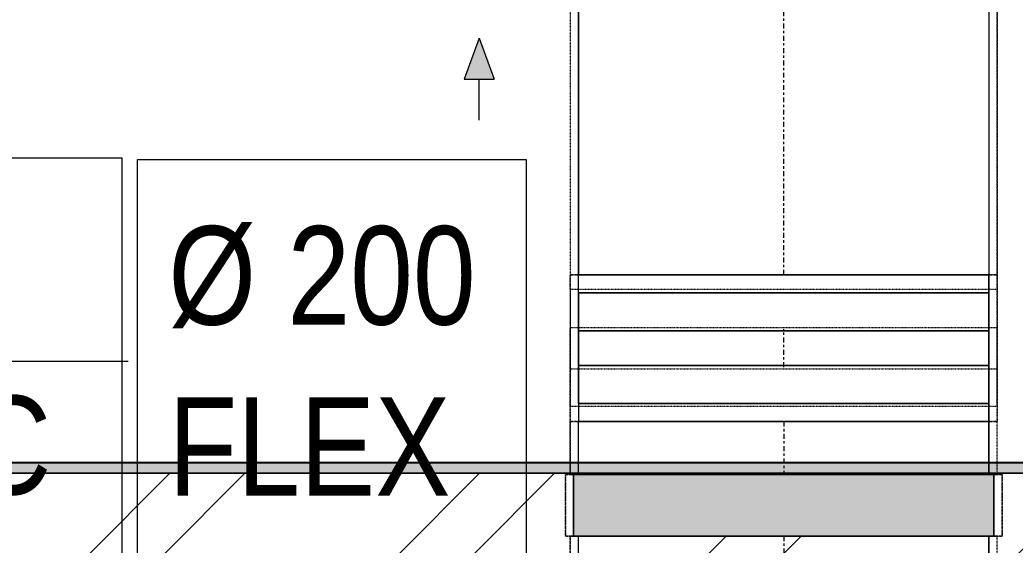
# Model space of a CAD drawing. Header units: inches. Extents: x -83664 to 20107, y -47222 to 19398.
# Drawn here: x -17882 to -15457, y -25990 to -24710 of the extents above; entities that cross this region are included whole.
import ezdxf

# ---------------------------------------------------------------- set-up
doc = ezdxf.new("R2010")
doc.units = ezdxf.units.IN
doc.header["$MEASUREMENT"] = 0
doc.linetypes.add('Center', pattern=[29.999999, 12, -6, 6, -6])
doc.linetypes.add('Hidden 0_50', pattern=[1.0584, 0.5292, -0.5292])
doc.layers.add('A-DETL', color=7, linetype='Continuous', lineweight=18, true_color=0x00a600)
doc.layers.add('M-HVAC-DUCT', color=7, linetype='Continuous', lineweight=9, true_color=0xffe97f)
for name, color, linetype, lineweight in [('A-DETL-GENF', 7, 'Continuous', 9), ('A-WALL', 7, 'Continuous', 9), ('A-WALL-PATT', 7, 'Continuous', 25), ('G-ANNO-TEXT', 7, 'Continuous', 9), ('M-HVAC-CDFF', 7, 'Continuous', 9), ('M-HVAC-DUCT-CNTR', 7, 'Center', 9)]:
    doc.layers.add(name, color=color, linetype=linetype, lineweight=lineweight)
doc.styles.add('Arial Narrow_21', font='ARIALN.TTF', dxfattribs={"height": 240})
pattern_1 = [(0, (0, 0), (1219.2, 304.8), [50.292, -864.108, 50.292, -864.108, -4876.8]), (0, (0, 0), (1219.2, 304.8), [-1828.8, 50.292, -1778.508, 50.292, -864.108, -2133.6]), (0, (0, 0), (1219.2, 304.8), [-4572, 50.292, -559.308, 50.292, -1473.708]), (120, (457.2, 152.4), (-873.56454, 903.45817), [50.292, -864.108, 50.292, -864.108, -4876.8]), (120, (457.2, 152.4), (-873.56454, 903.45817), [-1828.8, 50.292, -1778.508, 50.292, -864.108, -2133.6]), (120, (457.2, 152.4), (-873.56454, 903.45817), [-4572, 50.292, -559.308, 50.292, -1473.708]), (240, (609.6, 762), (-345.63546, -1208.25817), [50.292, -864.108, 50.292, -864.108, -4876.8]), (240, (609.6, 762), (-345.63546, -1208.25817), [-1828.8, 50.292, -1778.508, 50.292, -864.108, -2133.6]), (240, (609.6, 762), (-345.63546, -1208.25817), [-4572, 50.292, -559.308, 50.292, -1473.708])]
pattern_2 = [(45, (0, 0), (-377.1708, 377.1708), []), (45, (0, 571.5), (-377.1708, 377.1708), [])]

# ---------------------------------------------------------------- blocks, each defined once
blk = doc.blocks.new('GCE-AT-Return Air Rectangular Diffuser - 150x150-V71-FIRST FLOOR AC CONDITIONING LAYOUT - PART A')
at = {"layer": 'A-DETL-GENF', "true_color": 0xff00ff}
for points in [[(0, 205), (36.4, 305), (-36.4, 305)], [(-305, -36.4), (-205, 0), (-305, 36.4)], [(305, -36.4), (305, 36.4), (205, 0)], [(36.4, -305), (0, -205), (-36.4, -305)]]:
    blk.add_hatch(color=6, dxfattribs=at).paths.add_polyline_path(points)
at = {"layer": 'A-DETL-GENF', "color": 6, "true_color": 0xff00ff}
for p, q in [((0, 405), (0, 305)), ((0, 205), (-36.4, 305)), ((-36.4, 305), (36.4, 305)), ((0, 205), (36.4, 305)), ((-125, 125), (125, 125)), ((-125, -125), (-125, 125)), ((-125, 125), (125, -125)), ((125, 125), (125, -125)), ((-205, 0), (-305, 36.4)), ((-305, -36.4), (-305, 36.4)), ((205, 0), (305, 36.4)), ((305, 36.4), (305, -36.4)), ((405, 0), (305, 0)), ((-405, 0), (-305, 0)), ((-205, 0), (-305, -36.4)), ((205, 0), (305, -36.4)), ((125, -125), (-125, -125)), ((0, -205), (-36.4, -305)), ((0, -205), (36.4, -305)), ((-36.4, -305), (36.4, -305)), ((0, -405), (0, -305))]:
    blk.add_line(p, q, dxfattribs=at)
blk = doc.blocks.new('GCE-DA-Fire Damper-Rectangular - Standard-8296440-FIRST FLOOR AC CONDITIONING LAYOUT - PART A')
at = {"layer": 'A-DETL-GENF', "true_color": 0xff00ff}
blk.add_hatch(color=6, dxfattribs=at).paths.add_polyline_path([(-75, 512), (75, 512), (75, -512), (-75, -512)])
at = {"layer": 'A-DETL-GENF', "color": 6, "true_color": 0xff00ff}
for p, q in [((75, 512), (-75, 512)), ((-75, 512), (-75, -512)), ((75, -512), (75, 512)), ((-75, -512), (75, -512))]:
    blk.add_line(p, q, dxfattribs=at)
at = {"layer": 'M-HVAC-DUCT', "color": 6, "true_color": 0xff00ff}
for p, q in [((-75, -512), (-75, 512)), ((-75, 512), (75, 512)), ((75, 512), (75, -512)), ((75, -512), (-75, -512))]:
    blk.add_line(p, q, dxfattribs=at)
blk = doc.blocks.new('M_Rectangular Elbow - Radius - 0_75 W-8997759-FIRST FLOOR AC CONDITIONING LAYOUT - PART A')
at = {"layer": 'M-HVAC-DUCT', "color": 6, "true_color": 0xff00ff}
for p, q in [((135935.8, 72904.8), (134935.8, 72904.8)), ((134935.8, 72904.8), (134935.8, 72727.9)), ((134935.8, 72904.8), (134935.8, 72683.7)), ((135935.8, 72727.9), (135935.8, 72904.8)), ((135935.8, 72904.8), (135935.8, 72683.7)), ((134935.8, 72727.9), (135935.8, 72727.9)), ((134935.8, 72727.9), (134935.8, 72683.7)), ((135935.8, 72683.7), (135935.8, 72727.9)), ((135935.8, 72683.7), (134935.8, 72683.7)), ((134935.8, 72683.7), (135935.8, 72683.7))]:
    blk.add_line(p, q, dxfattribs=at)
blk = doc.blocks.new('TEMW-SMBZ-HO-BM-HVAC-00002_rvt-1-FIRST FLOOR AC CONDITIONING LAYOUT - PART A')
at = {"layer": 'M-HVAC-DUCT', "color": 6, "linetype": 'Hidden 0_50', "true_color": 0xff00ff}
for p, q in [((134915.8, 75914.6), (134915.8, 73041.2)), ((134915.8, 75914.6), (134915.8, 73041.2)), ((135955.8, 73041.2), (135955.8, 75914.6)), ((135955.8, 75914.6), (135955.8, 73041.2)), ((135955.8, 73041.2), (134915.8, 73041.2)), ((134915.8, 73041.2), (135955.8, 73041.2)), ((134915.8, 73041.2), (134915.8, 72812.3)), ((134915.8, 73004.9), (134915.8, 73041.2)), ((134915.8, 73041.2), (135955.8, 73041.2)), ((134915.8, 73041.2), (135955.8, 73041.2)), ((135955.8, 73041.2), (135955.8, 73004.9)), ((135955.8, 72812.3), (135955.8, 73041.2)), ((135955.8, 73004.9), (134915.8, 73004.9)), ((134915.8, 73004.9), (134915.8, 72812.3)), ((134915.8, 73004.9), (134915.8, 72912.7)), ((134915.8, 73004.9), (134915.8, 72812.3)), ((135955.8, 73004.9), (134915.8, 73004.9)), ((135955.8, 72812.3), (135955.8, 73004.9)), ((135955.8, 73004.9), (135955.8, 72912.7)), ((135955.8, 72812.3), (135955.8, 73004.9)), ((134915.8, 72720.1), (134915.8, 72912.7)), ((134915.8, 72912.7), (134915.8, 72683.7)), ((134915.8, 72912.7), (135955.8, 72912.7)), ((134915.8, 72720.1), (134915.8, 72912.7)), ((134915.8, 72912.7), (135955.8, 72912.7)), ((135955.8, 72683.7), (135955.8, 72912.7)), ((135955.8, 72912.7), (135955.8, 72720.1)), ((135955.8, 72912.7), (135955.8, 72720.1)), ((134915.8, 72812.3), (135955.8, 72812.3)), ((134915.8, 72812.3), (134915.8, 72720.1)), ((134915.8, 72812.3), (135955.8, 72812.3)), ((135955.8, 72720.1), (135955.8, 72812.3)), ((134915.8, 72683.7), (134915.8, 72720.1)), ((135955.8, 72720.1), (134915.8, 72720.1)), ((135955.8, 72720.1), (134915.8, 72720.1)), ((135955.8, 72720.1), (135955.8, 72683.7)), ((134915.8, 72683.7), (135955.8, 72683.7)), ((135955.8, 72683.7), (134915.8, 72683.7)), ((134915.8, 72683.7), (134915.8, 72554.6)), ((134915.8, 72554.6), (134915.8, 72683.7)), ((134915.8, 72683.7), (135955.8, 72683.7)), ((134915.8, 72683.7), (135955.8, 72683.7)), ((135955.8, 72554.6), (135955.8, 72683.7)), ((135955.8, 72554.6), (135955.8, 72683.7)), ((134903.8, 72554.6), (134903.8, 72404.6)), ((135967.8, 72554.6), (134903.8, 72554.6)), ((134903.8, 72554.6), (135967.8, 72554.6)), ((134903.8, 72404.6), (134903.8, 72554.6)), ((134915.8, 72554.6), (135955.8, 72554.6)), ((135955.8, 72554.6), (134915.8, 72554.6)), ((135967.8, 72404.6), (135967.8, 72554.6)), ((135967.8, 72554.6), (135967.8, 72404.6)), ((134903.8, 72404.6), (135967.8, 72404.6)), ((135967.8, 72404.6), (134903.8, 72404.6)), ((134915.8, 72404.6), (135955.8, 72404.6)), ((135955.8, 72404.6), (134915.8, 72404.6)), ((134915.8, 72404.6), (134915.8, 72357.7)), ((134915.8, 72357.7), (134915.8, 72404.6)), ((135955.8, 72357.7), (135955.8, 72404.6)), ((135955.8, 72357.7), (135955.8, 72404.6))]:
    blk.add_line(p, q, dxfattribs=at)
at = {"layer": 'M-HVAC-DUCT', "color": 6, "true_color": 0xff00ff}
for p, q in [((134935.8, 73041.2), (134935.8, 75914.6)), ((134935.8, 75914.6), (134935.8, 73041.2)), ((135935.8, 75914.6), (135935.8, 73041.2)), ((135935.8, 75914.6), (135935.8, 73041.2)), ((134935.8, 73041.2), (135935.8, 73041.2)), ((135935.8, 73041.2), (134935.8, 73041.2)), ((134935.8, 72997), (134935.8, 72820.1)), ((135935.8, 72997), (134935.8, 72997)), ((134935.8, 72904.8), (134935.8, 72997)), ((135935.8, 72820.1), (135935.8, 72997)), ((135935.8, 72997), (135935.8, 72904.8)), ((134935.8, 72904.8), (135935.8, 72904.8)), ((134935.8, 72727.9), (134935.8, 72904.8)), ((135935.8, 72904.8), (135935.8, 72727.9)), ((134935.8, 72820.1), (135935.8, 72820.1)), ((134935.8, 72820.1), (134935.8, 72727.9)), ((135935.8, 72820.1), (135935.8, 72727.9)), ((135935.8, 72727.9), (134935.8, 72727.9)), ((135935.8, 72683.7), (134935.8, 72683.7)), ((134935.8, 72683.7), (135935.8, 72683.7)), ((134935.8, 72554.6), (134935.8, 72683.7)), ((134935.8, 72554.6), (134935.8, 72683.7)), ((135935.8, 72683.7), (135935.8, 72554.6)), ((135935.8, 72554.6), (135935.8, 72683.7)), ((135935.8, 72554.6), (134935.8, 72554.6)), ((134935.8, 72554.6), (135935.8, 72554.6)), ((135935.8, 72404.6), (134935.8, 72404.6)), ((134935.8, 72404.6), (135935.8, 72404.6)), ((134935.8, 72357.7), (134935.8, 72404.6)), ((134935.8, 72357.7), (134935.8, 72404.6)), ((135935.8, 72404.6), (135935.8, 72357.7)), ((135935.8, 72357.7), (135935.8, 72404.6))]:
    blk.add_line(p, q, dxfattribs=at)
at = {"layer": 'M-HVAC-DUCT-CNTR', "color": 6, "true_color": 0xff00ff}
for p, q in [((135435.8, 73041.2), (135435.8, 75914.6)), ((135435.8, 72816.4), (135435.8, 72908.6)), ((135435.8, 72683.7), (135435.8, 72554.6)), ((135435.8, 72404.6), (135435.8, 72357.7))]:
    blk.add_line(p, q, dxfattribs=at)
at = {"layer": 'M-HVAC-CDFF', "color": 6, "linetype": 'Hidden 0_50', "lineweight": 9, "true_color": 0xff00ff}
blk.add_blockref('GCE-AT-Return Air Rectangular Diffuser - 150x150-V71-FIRST FLOOR AC CONDITIONING LAYOUT - PART A', (134693.7, 73822.5), dxfattribs=at)
at = {"layer": 'M-HVAC-DUCT', "color": 6, "linetype": 'Hidden 0_50', "lineweight": 9, "true_color": 0xff00ff, "extrusion": (0, 0, -1)}
for name, p, rotation in [('M_Rectangular Elbow - Radius - 0_75 W-8997759-FIRST FLOOR AC CONDITIONING LAYOUT - PART A', (0, 145725), 180), ('GCE-DA-Fire Damper-Rectangular - Standard-8296440-FIRST FLOOR AC CONDITIONING LAYOUT - PART A', (-135435.8, 72479.6), 90)]:
    blk.add_blockref(name, p, dxfattribs=dict(at, rotation=rotation))
at = {"layer": 'M-HVAC-DUCT', "color": 6, "linetype": 'Hidden 0_50', "lineweight": 9, "true_color": 0xff00ff}
blk.add_blockref('M_Rectangular Elbow - Radius - 0_75 W-8997759-FIRST FLOOR AC CONDITIONING LAYOUT - PART A', (0, 0), dxfattribs=at)
blk = doc.blocks.new('TEMW-SMBZ-HO-BM-HVAC-00002_rvt-2-FIRST FLOOR AC CONDITIONING LAYOUT - PART A')
at = {"layer": 'M-HVAC-DUCT', "color": 6, "linetype": 'Hidden 0_50', "true_color": 0xff00ff}
for p, q in [((134915.8, 75914.6), (134915.8, 73041.2)), ((134915.8, 75914.6), (134915.8, 73041.2)), ((135955.8, 73041.2), (135955.8, 75914.6)), ((135955.8, 75914.6), (135955.8, 73041.2)), ((135955.8, 73041.2), (134915.8, 73041.2)), ((134915.8, 73041.2), (135955.8, 73041.2)), ((134915.8, 73041.2), (134915.8, 72812.3)), ((134915.8, 73004.9), (134915.8, 73041.2)), ((134915.8, 73041.2), (135955.8, 73041.2)), ((134915.8, 73041.2), (135955.8, 73041.2)), ((135955.8, 73041.2), (135955.8, 73004.9)), ((135955.8, 72812.3), (135955.8, 73041.2)), ((135955.8, 73004.9), (134915.8, 73004.9)), ((134915.8, 73004.9), (134915.8, 72812.3)), ((134915.8, 73004.9), (134915.8, 72912.7)), ((134915.8, 73004.9), (134915.8, 72812.3)), ((135955.8, 73004.9), (134915.8, 73004.9)), ((135955.8, 72812.3), (135955.8, 73004.9)), ((135955.8, 73004.9), (135955.8, 72912.7)), ((135955.8, 72812.3), (135955.8, 73004.9)), ((134915.8, 72720.1), (134915.8, 72912.7)), ((134915.8, 72912.7), (134915.8, 72683.7)), ((134915.8, 72912.7), (135955.8, 72912.7)), ((134915.8, 72720.1), (134915.8, 72912.7)), ((134915.8, 72912.7), (135955.8, 72912.7)), ((135955.8, 72683.7), (135955.8, 72912.7)), ((135955.8, 72912.7), (135955.8, 72720.1)), ((135955.8, 72912.7), (135955.8, 72720.1)), ((134915.8, 72812.3), (135955.8, 72812.3)), ((134915.8, 72812.3), (134915.8, 72720.1)), ((134915.8, 72812.3), (135955.8, 72812.3)), ((135955.8, 72720.1), (135955.8, 72812.3)), ((134915.8, 72683.7), (134915.8, 72720.1)), ((135955.8, 72720.1), (134915.8, 72720.1)), ((135955.8, 72720.1), (134915.8, 72720.1)), ((135955.8, 72720.1), (135955.8, 72683.7)), ((134915.8, 72683.7), (135955.8, 72683.7)), ((135955.8, 72683.7), (134915.8, 72683.7)), ((134915.8, 72683.7), (134915.8, 72554.6)), ((134915.8, 72554.6), (134915.8, 72683.7)), ((134915.8, 72683.7), (135955.8, 72683.7)), ((134915.8, 72683.7), (135955.8, 72683.7)), ((135955.8, 72554.6), (135955.8, 72683.7)), ((135955.8, 72554.6), (135955.8, 72683.7)), ((134903.8, 72554.6), (134903.8, 72404.6)), ((135967.8, 72554.6), (134903.8, 72554.6)), ((134903.8, 72554.6), (135967.8, 72554.6)), ((134903.8, 72404.6), (134903.8, 72554.6)), ((134915.8, 72554.6), (135955.8, 72554.6)), ((135955.8, 72554.6), (134915.8, 72554.6)), ((135967.8, 72404.6), (135967.8, 72554.6)), ((135967.8, 72554.6), (135967.8, 72404.6)), ((134903.8, 72404.6), (135967.8, 72404.6)), ((135967.8, 72404.6), (134903.8, 72404.6)), ((134915.8, 72404.6), (135955.8, 72404.6)), ((135955.8, 72404.6), (134915.8, 72404.6)), ((134915.8, 72404.6), (134915.8, 72357.7)), ((134915.8, 72357.7), (134915.8, 72404.6)), ((135955.8, 72357.7), (135955.8, 72404.6)), ((135955.8, 72357.7), (135955.8, 72404.6))]:
    blk.add_line(p, q, dxfattribs=at)
at = {"layer": 'M-HVAC-DUCT', "color": 6, "true_color": 0xff00ff}
for p, q in [((134935.8, 73041.2), (134935.8, 75914.6)), ((134935.8, 75914.6), (134935.8, 73041.2)), ((135935.8, 75914.6), (135935.8, 73041.2)), ((135935.8, 75914.6), (135935.8, 73041.2)), ((134935.8, 73041.2), (135935.8, 73041.2)), ((135935.8, 73041.2), (134935.8, 73041.2)), ((134935.8, 72997), (134935.8, 72820.1)), ((135935.8, 72997), (134935.8, 72997)), ((134935.8, 72904.8), (134935.8, 72997)), ((135935.8, 72820.1), (135935.8, 72997)), ((135935.8, 72997), (135935.8, 72904.8)), ((134935.8, 72904.8), (135935.8, 72904.8)), ((134935.8, 72727.9), (134935.8, 72904.8)), ((135935.8, 72904.8), (135935.8, 72727.9)), ((134935.8, 72820.1), (135935.8, 72820.1)), ((134935.8, 72820.1), (134935.8, 72727.9)), ((135935.8, 72820.1), (135935.8, 72727.9)), ((135935.8, 72727.9), (134935.8, 72727.9)), ((135935.8, 72683.7), (134935.8, 72683.7)), ((134935.8, 72683.7), (135935.8, 72683.7)), ((134935.8, 72554.6), (134935.8, 72683.7)), ((134935.8, 72554.6), (134935.8, 72683.7)), ((135935.8, 72683.7), (135935.8, 72554.6)), ((135935.8, 72554.6), (135935.8, 72683.7)), ((135935.8, 72554.6), (134935.8, 72554.6)), ((134935.8, 72554.6), (135935.8, 72554.6)), ((135935.8, 72404.6), (134935.8, 72404.6)), ((134935.8, 72404.6), (135935.8, 72404.6)), ((134935.8, 72357.7), (134935.8, 72404.6)), ((134935.8, 72357.7), (134935.8, 72404.6)), ((135935.8, 72404.6), (135935.8, 72357.7)), ((135935.8, 72357.7), (135935.8, 72404.6))]:
    blk.add_line(p, q, dxfattribs=at)
at = {"layer": 'M-HVAC-DUCT-CNTR', "color": 6, "true_color": 0xff00ff}
for p, q in [((135435.8, 73041.2), (135435.8, 75914.6)), ((135435.8, 72816.4), (135435.8, 72908.6)), ((135435.8, 72683.7), (135435.8, 72554.6)), ((135435.8, 72404.6), (135435.8, 72357.7))]:
    blk.add_line(p, q, dxfattribs=at)
at = {"layer": 'M-HVAC-CDFF', "color": 6, "linetype": 'Hidden 0_50', "lineweight": 9, "true_color": 0xff00ff}
blk.add_blockref('GCE-AT-Return Air Rectangular Diffuser - 150x150-V71-FIRST FLOOR AC CONDITIONING LAYOUT - PART A', (134693.7, 73822.5), dxfattribs=at)
at = {"layer": 'M-HVAC-DUCT', "color": 6, "linetype": 'Hidden 0_50', "lineweight": 9, "true_color": 0xff00ff, "extrusion": (0, 0, -1)}
for name, p, rotation in [('M_Rectangular Elbow - Radius - 0_75 W-8997759-FIRST FLOOR AC CONDITIONING LAYOUT - PART A', (0, 145725), 180), ('GCE-DA-Fire Damper-Rectangular - Standard-8296440-FIRST FLOOR AC CONDITIONING LAYOUT - PART A', (-135435.8, 72479.6), 90)]:
    blk.add_blockref(name, p, dxfattribs=dict(at, rotation=rotation))
at = {"layer": 'M-HVAC-DUCT', "color": 6, "linetype": 'Hidden 0_50', "lineweight": 9, "true_color": 0xff00ff}
blk.add_blockref('M_Rectangular Elbow - Radius - 0_75 W-8997759-FIRST FLOOR AC CONDITIONING LAYOUT - PART A', (0, 0), dxfattribs=at)
blk = doc.blocks.new('SMBZ_Hospital Arch Model_2026_01_29_rvt-1-FIRST FLOOR AC CONDITIONING LAYOUT - PART A')
at = {"layer": 'A-WALL-PATT', "lineweight": 9, "true_color": 0xbbbbbb}
h = blk.add_hatch(dxfattribs=at)
h.set_pattern_fill('FP_13', color=9, style=0, pattern_type=2)
h.set_pattern_definition(pattern_1)
h.paths.add_polyline_path([(134497, 72557.7), (166659.4, 72557.7), (166659.4, 72582.7), (114909.4, 72582.7), (114909.4, 72557.7), (132914.7, 72557.7)])
h = blk.add_hatch(dxfattribs=at)
h.set_pattern_fill('FP_13', color=9, style=0, pattern_type=2)
h.set_pattern_definition(pattern_1)
h.paths.add_polyline_path([(145572.9, 72557.7), (166659.4, 72557.7), (166659.4, 72582.7), (123686, 72582.7), (123686, 72557.7), (143990.6, 72557.7)])
h = blk.add_hatch(dxfattribs=at)
h.set_pattern_fill('FP_12', color=9, style=0, pattern_type=2)
h.set_pattern_definition(pattern_2)
h.paths.add_polyline_path([(166659.4, 72357.7), (166659.4, 72557.7), (115109.4, 72557.7), (115109.4, 72357.7), (166461.3, 72357.7), (166461.3, 72526), (166611.3, 72526), (166611.3, 72357.7), (166634.4, 72357.7)])
h.paths.add_polyline_path([(148287, 72382.7), (146937, 72382.7), (146937, 72532.7), (148287, 72532.7), (148287, 72428.4)])
h.paths.add_polyline_path([(151156.4, 72382.7), (150032.4, 72382.7), (150032.4, 72532.7), (151156.4, 72532.7), (151156.4, 72417.2)])
h.paths.add_polyline_path([(134923.8, 72404.6), (134923.8, 72554.6), (135947.8, 72554.6), (135947.8, 72404.6)])
h = blk.add_hatch(dxfattribs=at)
h.set_pattern_fill('FP_12', color=9, style=0, pattern_type=2)
h.set_pattern_definition(pattern_2)
h.paths.add_polyline_path([(166659.4, 72357.7), (166659.4, 72557.7), (123686, 72557.7), (123686, 72357.7), (166461.3, 72357.7), (166461.3, 72526), (166611.3, 72526), (166611.3, 72357.7), (166634.4, 72357.7)])
h.paths.add_polyline_path([(148287, 72382.7), (146937, 72382.7), (146937, 72532.7), (148287, 72532.7), (148287, 72442.6)])
h.paths.add_polyline_path([(150032.4, 72382.7), (150032.4, 72532.7), (151156.4, 72532.7), (151156.4, 72382.7)])
h.paths.add_polyline_path([(134923.8, 72404.6), (134923.8, 72554.6), (135947.8, 72554.6), (135947.8, 72404.6)])
at = {"layer": 'A-WALL', "color": 9, "lineweight": 25, "true_color": 0xbbbbbb}
blk.add_line((166659.4, 72582.7), (124159.4, 72582.7), dxfattribs=at)
blk.add_line((166659.4, 72582.7), (124159.4, 72582.7), dxfattribs=at)
at = {"layer": 'A-WALL', "color": 9, "true_color": 0xbbbbbb}
for p, q in [((166659.4, 72582.7), (124159.4, 72582.7)), ((166659.4, 72582.7), (124159.4, 72582.7)), ((166659.4, 72557.7), (124159.4, 72557.7)), ((124159.4, 72557.7), (166659.4, 72557.7))]:
    blk.add_line(p, q, dxfattribs=at)

msp = doc.modelspace()

# ---------------------------------------------------------------- linework, layer by layer
at = {"layer": 'A-DETL', "color": 7, "lineweight": 9}
msp.add_line((-19898.4, -25541.6), (-17618.4, -25541.6), dxfattribs=at)
at = {"layer": 'G-ANNO-TEXT', "flags": 128}
for points in [[(-19897.6, -25046.6), (-17634.1, -25046.6), (-17634.1, -26030.6), (-19897.6, -26030.6)], [(-17595.6, -25050.3), (-16648.4, -25050.3), (-16648.4, -26034.3), (-17595.6, -26034.3)]]:
    msp.add_lwpolyline(points, close=True, dxfattribs=at)

# ---------------------------------------------------------------- block references
at = {"lineweight": 5}
for name in ['SMBZ_Hospital Arch Model_2026_01_29_rvt-1-FIRST FLOOR AC CONDITIONING LAYOUT - PART A', 'TEMW-SMBZ-HO-BM-HVAC-00002_rvt-1-FIRST FLOOR AC CONDITIONING LAYOUT - PART A', 'TEMW-SMBZ-HO-BM-HVAC-00002_rvt-2-FIRST FLOOR AC CONDITIONING LAYOUT - PART A']:
    msp.add_blockref(name, (-151456.7, -98372.2), dxfattribs=at)

# ---------------------------------------------------------------- texts
at = {"layer": 'G-ANNO-TEXT', "char_height": 240, "attachment_point": 1, "style": 'Arial Narrow_21'}
for s, insert, width in [('Ø 200', (-17520.6, -25212.7), 937.974), ('SD-02      20 NC', (-19822.6, -25625.7), 2549.366), ('FLEX', (-17520.6, -25629.4), 865.822)]:
    msp.add_mtext(s, dxfattribs=dict(at, insert=insert, width=width))

doc.saveas('drawing.dxf')
